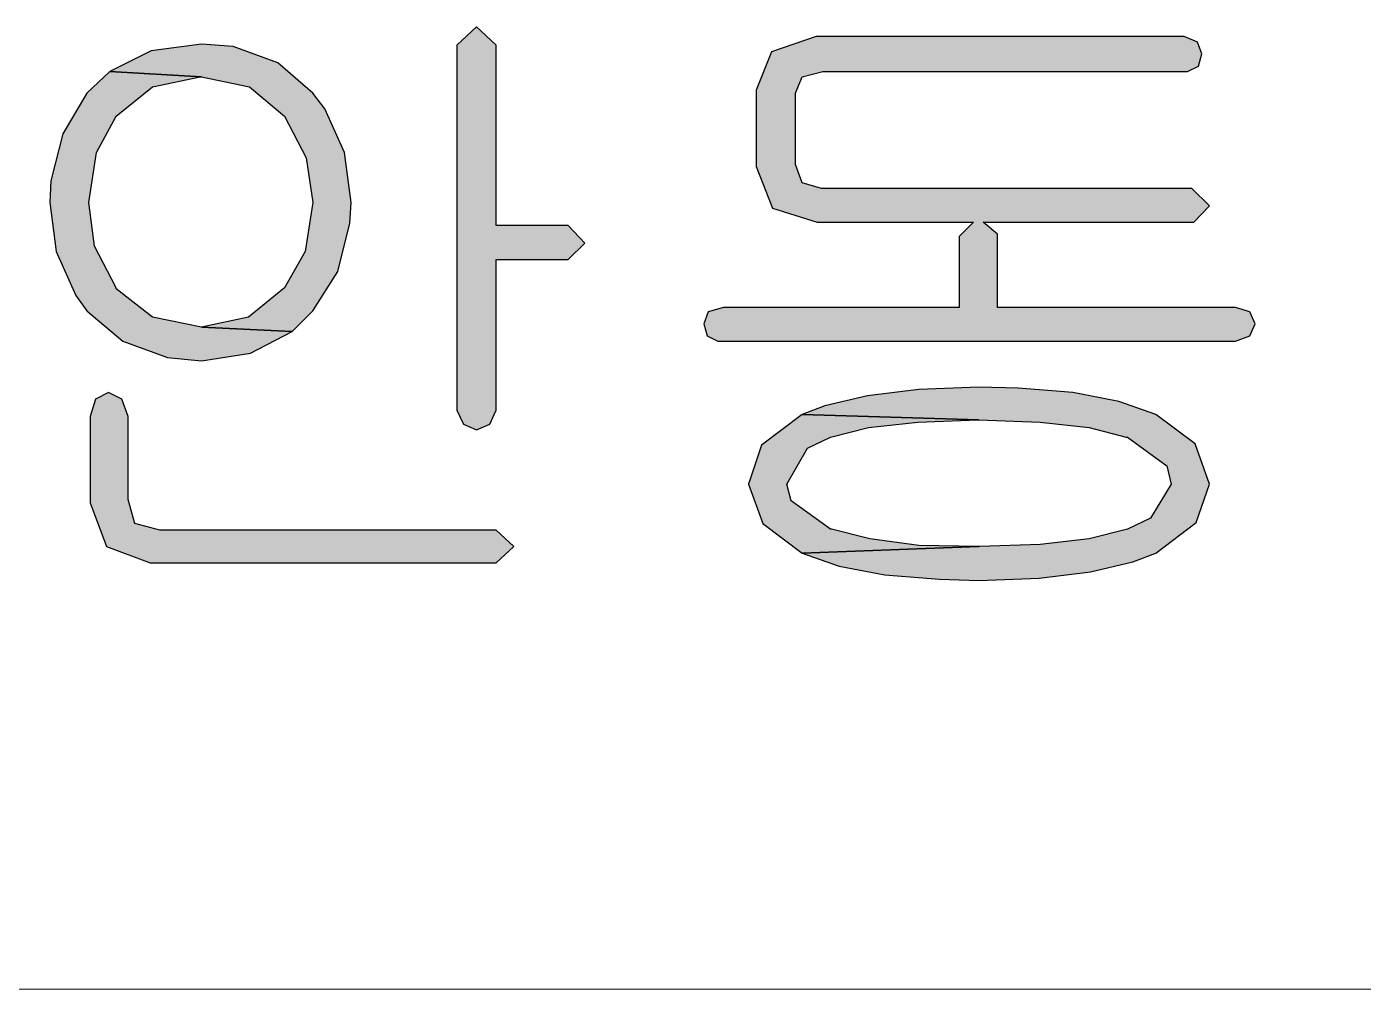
# Model space of a CAD drawing. Header units: inches. Extents: x 1128 to 1969, y -3 to 591.
# Drawn here: x 1832.13 to 1843.25, y 107.43 to 115.44 of the extents above; entities that cross this region are included whole.
import ezdxf

# ---------------------------------------------------------------- set-up
doc = ezdxf.new("R2010")
doc.units = ezdxf.units.IN
doc.header["$MEASUREMENT"] = 0
doc.layers.add('BG 0 -1', color=7, linetype='Continuous')
doc.layers.add('BG Default', color=7, linetype='Continuous')

msp = doc.modelspace()

# ---------------------------------------------------------------- hatches: boundary and pattern name
at = {"layer": 'BG Default', "linetype": 'Continuous'}
for points in [[(1835.876, 115.439), (1835.713, 115.284), (1835.713, 112.251), (1835.767, 112.132), (1835.876, 112.087), (1835.985, 112.132), (1836.04, 112.251), (1836.04, 113.504), (1836.639, 113.504), (1836.775, 113.64), (1836.639, 113.786), (1836.04, 113.786), (1836.04, 115.284)], [(1833.587, 115.293), (1833.169, 115.239), (1832.824, 115.066), (1833.587, 115.021), (1833.987, 114.939), (1834.278, 114.694), (1834.459, 114.349), (1834.514, 113.976), (1834.45, 113.568), (1834.278, 113.268), (1833.978, 113.023), (1833.587, 112.941), (1834.341, 112.905), (1834.514, 113.077), (1834.723, 113.404), (1834.822, 113.804), (1834.832, 113.976), (1834.777, 114.394), (1834.614, 114.757), (1834.514, 114.885), (1834.223, 115.139), (1833.851, 115.275)], [(1841.762, 115.357), (1838.701, 115.357), (1838.328, 115.23), (1838.201, 114.912), (1838.201, 114.276), (1838.337, 113.931), (1838.71, 113.813), (1838.737, 113.813), (1840.009, 113.813), (1839.891, 113.695), (1839.891, 113.104), (1837.929, 113.104), (1837.802, 113.068), (1837.765, 112.968), (1837.793, 112.868), (1837.883, 112.823), (1842.189, 112.823), (1842.307, 112.868), (1842.352, 112.968), (1842.307, 113.068), (1842.189, 113.104), (1840.208, 113.104), (1840.208, 113.713), (1840.09, 113.813), (1841.843, 113.813), (1841.971, 113.949), (1841.825, 114.094), (1838.746, 114.094), (1838.583, 114.14), (1838.528, 114.294), (1838.528, 114.885), (1838.583, 115.021), (1838.755, 115.066), (1841.789, 115.066), (1841.88, 115.112), (1841.907, 115.212), (1841.871, 115.311)], [(1832.815, 112.396), (1832.706, 112.341), (1832.661, 112.196), (1832.661, 111.479), (1832.797, 111.115), (1833.16, 110.979), (1833.197, 110.979), (1836.04, 110.979), (1836.185, 111.115), (1836.04, 111.251), (1833.242, 111.251), (1833.033, 111.306), (1832.979, 111.506), (1832.979, 112.196), (1832.924, 112.341)], [(1840.054, 112.441), (1839.555, 112.423), (1839.128, 112.369), (1838.773, 112.287), (1838.583, 112.214), (1840.054, 112.169), (1840.563, 112.151), (1840.971, 112.105), (1841.28, 112.024), (1841.289, 112.024), (1841.616, 111.787), (1841.653, 111.633), (1841.48, 111.351), (1841.289, 111.261), (1840.971, 111.179), (1840.563, 111.133), (1840.063, 111.115), (1840.054, 111.115), (1838.583, 111.061), (1838.892, 110.952), (1839.273, 110.879), (1839.727, 110.843), (1840.054, 110.834), (1840.554, 110.852), (1840.981, 110.906), (1841.335, 110.988), (1841.525, 111.061), (1841.862, 111.315), (1841.971, 111.633), (1841.852, 111.969), (1841.525, 112.214), (1841.217, 112.323), (1840.835, 112.396), (1840.381, 112.432)]]:
    msp.add_hatch(color=3, dxfattribs=at).paths.add_polyline_path(points)
at = {"layer": 'BG Default', "linetype": 'ByBlock'}
for points in [[(1833.587, 112.941), (1833.179, 113.023), (1832.879, 113.259), (1832.879, 113.268), (1832.697, 113.613), (1832.652, 113.976), (1832.715, 114.394), (1832.879, 114.694), (1833.179, 114.939), (1833.578, 115.021), (1833.587, 115.021), (1832.824, 115.066), (1832.634, 114.885), (1832.434, 114.548), (1832.334, 114.158), (1832.325, 113.976), (1832.379, 113.568), (1832.543, 113.204), (1832.634, 113.077), (1832.933, 112.823), (1833.306, 112.687), (1833.587, 112.659), (1833.996, 112.723), (1834.341, 112.905)], [(1838.583, 112.214), (1838.247, 111.96), (1838.138, 111.633), (1838.256, 111.306), (1838.583, 111.061), (1840.054, 111.115), (1839.555, 111.124), (1839.146, 111.179), (1838.828, 111.261), (1838.819, 111.261), (1838.492, 111.497), (1838.456, 111.633), (1838.628, 111.933), (1838.819, 112.024), (1839.137, 112.105), (1839.545, 112.151), (1840.045, 112.169), (1840.054, 112.169)]]:
    msp.add_hatch(color=3, dxfattribs=at).paths.add_polyline_path(points)

# ---------------------------------------------------------------- linework, layer by layer
at = {"layer": 'BG 0 -1', "color": 7, "linetype": 'Continuous', "lineweight": 9}
msp.add_line((1795.093, 107.434), (1944.36, 107.434), dxfattribs=at)
at = {"layer": 'BG 0 -1', "color": 3, "linetype": 'Continuous', "lineweight": 25}
for points in [[(1832.824, 115.066), (1832.634, 114.885), (1832.434, 114.548), (1832.334, 114.158), (1832.325, 113.976), (1832.379, 113.568), (1832.543, 113.204), (1832.634, 113.077), (1832.933, 112.823), (1833.306, 112.687), (1833.587, 112.659), (1833.996, 112.723), (1834.341, 112.905), (1833.587, 112.941), (1833.179, 113.023), (1832.879, 113.259), (1832.879, 113.268), (1832.697, 113.613), (1832.652, 113.976), (1832.715, 114.394), (1832.879, 114.694), (1833.179, 114.939), (1833.578, 115.021), (1833.587, 115.021)], [(1838.583, 112.214), (1838.247, 111.96), (1838.138, 111.633), (1838.256, 111.306), (1838.583, 111.061), (1840.054, 111.115), (1839.555, 111.124), (1839.146, 111.179), (1838.828, 111.261), (1838.819, 111.261), (1838.492, 111.497), (1838.456, 111.633), (1838.628, 111.933), (1838.819, 112.024), (1839.137, 112.105), (1839.545, 112.151), (1840.045, 112.169), (1840.054, 112.169)]]:
    msp.add_lwpolyline(points, close=True, dxfattribs=at)
at = {"layer": 'BG Default', "color": 3, "linetype": 'Continuous', "lineweight": 25}
for points in [[(1835.876, 115.439), (1835.713, 115.284), (1835.713, 112.251), (1835.767, 112.132), (1835.876, 112.087), (1835.985, 112.132), (1836.04, 112.251), (1836.04, 113.504), (1836.639, 113.504), (1836.775, 113.64), (1836.639, 113.786), (1836.04, 113.786), (1836.04, 115.284)], [(1833.587, 115.293), (1833.169, 115.239), (1832.824, 115.066), (1833.587, 115.021), (1833.987, 114.939), (1834.278, 114.694), (1834.459, 114.349), (1834.514, 113.976), (1834.45, 113.568), (1834.278, 113.268), (1833.978, 113.023), (1833.587, 112.941), (1834.341, 112.905), (1834.514, 113.077), (1834.723, 113.404), (1834.822, 113.804), (1834.832, 113.976), (1834.777, 114.394), (1834.614, 114.757), (1834.514, 114.885), (1834.223, 115.139), (1833.851, 115.275)], [(1841.762, 115.357), (1838.701, 115.357), (1838.328, 115.23), (1838.201, 114.912), (1838.201, 114.276), (1838.337, 113.931), (1838.71, 113.813), (1838.737, 113.813), (1840.009, 113.813), (1839.891, 113.695), (1839.891, 113.104), (1837.929, 113.104), (1837.802, 113.068), (1837.765, 112.968), (1837.793, 112.868), (1837.883, 112.823), (1842.189, 112.823), (1842.307, 112.868), (1842.352, 112.968), (1842.307, 113.068), (1842.189, 113.104), (1840.208, 113.104), (1840.208, 113.713), (1840.09, 113.813), (1841.843, 113.813), (1841.971, 113.949), (1841.825, 114.094), (1838.746, 114.094), (1838.583, 114.14), (1838.528, 114.294), (1838.528, 114.885), (1838.583, 115.021), (1838.755, 115.066), (1841.789, 115.066), (1841.88, 115.112), (1841.907, 115.212), (1841.871, 115.311)], [(1832.815, 112.396), (1832.706, 112.341), (1832.661, 112.196), (1832.661, 111.479), (1832.797, 111.115), (1833.16, 110.979), (1833.197, 110.979), (1836.04, 110.979), (1836.185, 111.115), (1836.04, 111.251), (1833.242, 111.251), (1833.033, 111.306), (1832.979, 111.506), (1832.979, 112.196), (1832.924, 112.341)], [(1840.054, 112.441), (1839.555, 112.423), (1839.128, 112.369), (1838.773, 112.287), (1838.583, 112.214), (1840.054, 112.169), (1840.563, 112.151), (1840.971, 112.105), (1841.28, 112.024), (1841.289, 112.024), (1841.616, 111.787), (1841.653, 111.633), (1841.48, 111.351), (1841.289, 111.261), (1840.971, 111.179), (1840.563, 111.133), (1840.063, 111.115), (1840.054, 111.115), (1838.583, 111.061), (1838.892, 110.952), (1839.273, 110.879), (1839.727, 110.843), (1840.054, 110.834), (1840.554, 110.852), (1840.981, 110.906), (1841.335, 110.988), (1841.525, 111.061), (1841.862, 111.315), (1841.971, 111.633), (1841.852, 111.969), (1841.525, 112.214), (1841.217, 112.323), (1840.835, 112.396), (1840.381, 112.432)]]:
    msp.add_lwpolyline(points, close=True, dxfattribs=at)
at = {"layer": 'BG Default', "color": 7, "linetype": 'Continuous', "lineweight": 0}
for points in [[(1833.587, 112.941), (1833.179, 113.023), (1832.879, 113.259), (1832.879, 113.268), (1832.697, 113.613), (1832.652, 113.976), (1832.715, 114.394), (1832.879, 114.694), (1833.179, 114.939), (1833.578, 115.021), (1833.587, 115.021), (1832.824, 115.066), (1832.634, 114.885), (1832.434, 114.548), (1832.334, 114.158), (1832.325, 113.976), (1832.379, 113.568), (1832.543, 113.204), (1832.634, 113.077), (1832.933, 112.823), (1833.306, 112.687), (1833.587, 112.659), (1833.996, 112.723), (1834.341, 112.905)], [(1838.583, 112.214), (1838.247, 111.96), (1838.138, 111.633), (1838.256, 111.306), (1838.583, 111.061), (1840.054, 111.115), (1839.555, 111.124), (1839.146, 111.179), (1838.828, 111.261), (1838.819, 111.261), (1838.492, 111.497), (1838.456, 111.633), (1838.628, 111.933), (1838.819, 112.024), (1839.137, 112.105), (1839.545, 112.151), (1840.045, 112.169), (1840.054, 112.169)]]:
    msp.add_lwpolyline(points, close=True, dxfattribs=at)

doc.saveas('drawing.dxf')
